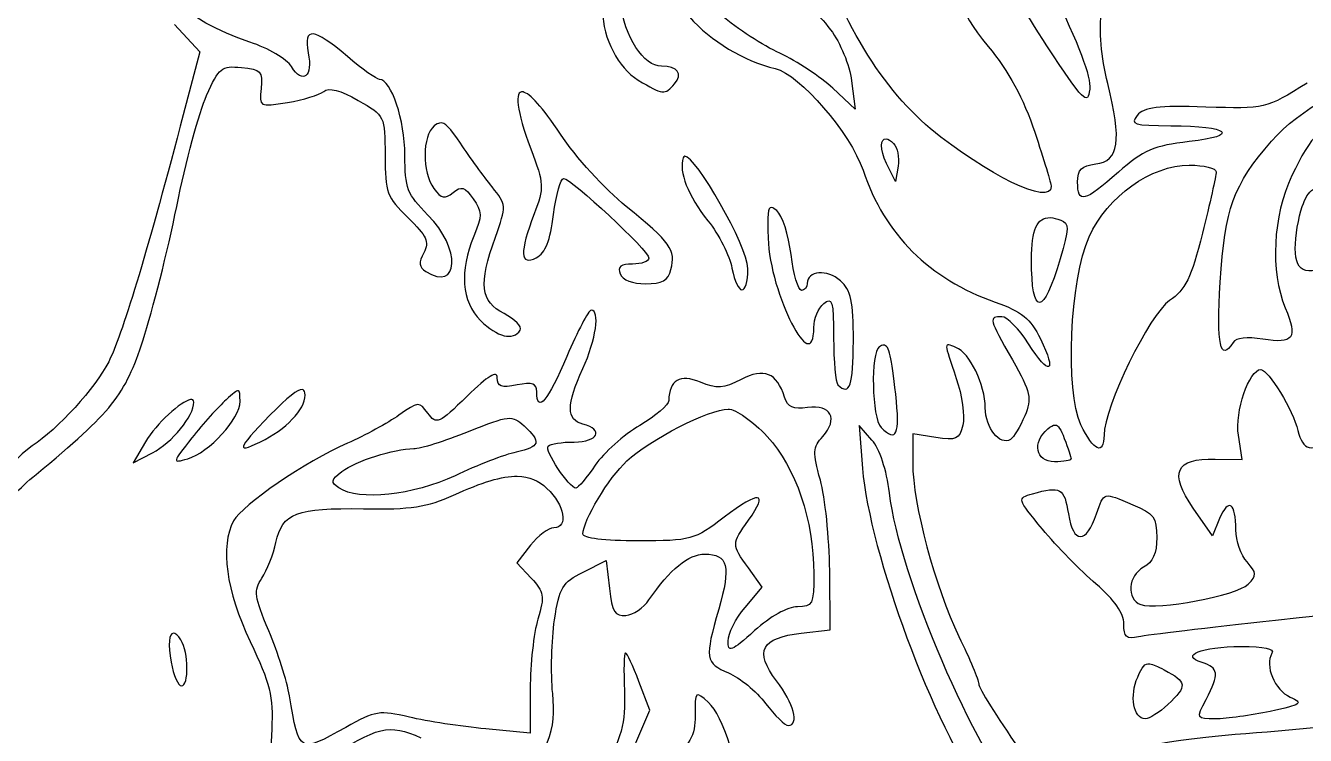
# Model space of a CAD drawing. Extents: x 18 to 597, y 6 to 390.
# Drawn here: x 57.06 to 101.44, y 105.31 to 129.93 of the extents above; entities that cross this region are included whole.
import ezdxf

# ---------------------------------------------------------------- set-up
doc = ezdxf.new("R2010")
doc.units = 0
doc.layers.add('Layer_1', color=7, linetype='CONTINUOUS')

msp = doc.modelspace()

# ---------------------------------------------------------------- linework, layer by layer
at = {"layer": 'Layer_1', "color": 7}
for points in [[(62.22945, 129.968471), (63.098714, 129.015971), (62.422924, 126.440143)], [(85.699092, 128.014412), (85.822564, 127.033803), (85.049761, 127.755894)], [(74.308231, 127.628564), (74.308231, 127.628564)], [(71.418207, 126.552038), (71.418207, 126.552038)], [(86.89964, 126.004132), (86.89964, 126.004132)], [(79.918498, 125.397244), (79.918498, 125.397244)], [(87.31305, 125.059348), (87.222652, 124.518608), (86.913421, 125.148093)], [(97.40966, 125.090218), (97.40966, 125.090218)], [(82.928686, 123.617921), (82.928686, 123.617921)], [(92.590936, 123.268451), (92.590936, 123.268451)], [(76.673493, 120.058173), (76.673493, 120.058173)], [(86.814753, 118.847152), (86.814753, 118.847152)], [(64.433758, 117.265702), (64.433758, 117.265702)], [(66.650195, 117.307048), (66.650195, 117.307048)], [(62.780113, 116.958137), (62.780113, 116.958137)], [(73.75536, 116.303296), (73.75536, 116.303296)], [(81.420008, 116.629066), (81.420008, 116.629066)], [(86.405751, 115.551428), (85.959817, 116.057453), (86.079982, 114.571383)], [(92.759059, 116.072326), (92.759059, 116.072326)], [(61.21411, 115.489706), (60.790226, 114.763746), (61.466016, 115.113222)], [(88.621085, 115.64459), (87.82127, 115.774666), (87.82127, 114.752175)], [(98.310347, 114.894951), (99.248516, 114.875083), (99.11402, 115.717911)], [(74.111445, 114.299067), (74.111445, 114.299067)], [(98.463035, 112.831737), (98.214987, 112.225411), (97.547464, 113.188382)], [(74.570057, 111.904045), (74.091049, 111.295489), (74.590453, 110.763585)], [(76.388516, 110.970284), (77.187778, 111.371576), (77.302431, 110.398671)], [(82.008156, 109.748234), (82.597405, 110.448822), (82.122258, 111.115798)], [(83.957253, 108.854182), (84.96267, 108.968284), (84.941173, 111.026503)], [(100.398351, 109.292925), (100.398902, 109.293489)], [(62.185903, 108.856383), (62.185903, 108.856383)], [(99.211584, 108.393341), (99.211584, 108.393341)], [(77.861363, 108.167902), (77.861363, 108.167902)], [(96.04375, 107.791982), (96.04375, 107.791982)], [(77.748364, 103.938435), (78.70803, 106.184642), (78.329344, 107.176258)], [(74.55848, 106.92271), (74.55848, 105.38759), (73.014527, 105.53364)], [(65.59517, 105.525371), (65.525715, 104.199152), (64.267842, 103.87725)]]:
    msp.add_lwpolyline(points, dxfattribs=at)
for points in [[(88.429262, 126.363525), (86.649518, 127.836308), (85.075748, 130.536694), (84.341451, 133.377188)], [(64.841659, 129.356622), (62.556734, 130.113149), (61.216004, 131.434844), (61.456646, 132.693679)], [(90.037158, 132.327674), (89.240696, 131.112129), (89.310408, 130.571936), (90.439545, 129.208345)], [(92.475183, 129.230945), (91.701947, 130.412305), (90.926971, 131.729222), (90.752634, 132.157347)], [(92.642202, 131.203193), (93.578228, 129.29284), (94.008476, 128.15532), (93.9574, 127.723924)], [(79.110417, 128.520428), (78.491365, 128.520428), (77.836982, 129.52987), (77.670643, 130.741828)], [(83.475491, 130.578667), (84.224701, 130.578667), (84.464954, 130.451398), (84.97204, 129.78657)], [(94.58248, 127.921259), (94.346118, 128.863723), (94.274973, 129.74089), (94.375221, 130.472283)], [(77.063755, 130.440863), (77.083849, 129.479055), (77.606872, 128.46706), (78.303989, 128.041974)], [(80.082209, 130.229747), (80.817664, 129.392108), (81.964747, 128.701285), (83.053812, 128.439953)], [(83.21697, 128.96967), (82.633879, 129.240033), (81.723924, 129.831125), (81.195113, 130.283767)], [(68.217299, 128.863286), (67.05083, 129.861752), (66.679516, 129.895167), (66.861312, 128.986205)], [(84.97204, 129.78657), (85.311979, 129.340905), (85.629733, 128.566275), (85.699092, 128.014412)], [(66.278675, 128.511059), (66.118582, 128.767404), (65.471751, 129.148), (64.841659, 129.356622)], [(90.439545, 129.208345), (91.145143, 128.356254), (91.662981, 127.401107), (92.051299, 126.235092)], [(93.9574, 127.723924), (93.888701, 127.143683), (93.747771, 127.286654), (92.475183, 129.230945)], [(66.861312, 128.986205), (67.0267, 128.159269), (66.676693, 127.873742), (66.278675, 128.511059)], [(69.334064, 128.062921), (69.234157, 128.062921), (68.731576, 128.423084), (68.217299, 128.863286)], [(85.049761, 127.755894), (84.624779, 128.152944), (83.800061, 128.699309), (83.21697, 128.96967)], [(63.335188, 127.503438), (63.763675, 128.472072), (63.853608, 128.544736), (64.54731, 128.477985)], [(64.54731, 128.477985), (65.221273, 128.413133), (65.289822, 128.340246), (65.227508, 127.754791)], [(79.559105, 127.91244), (79.858269, 128.2729), (79.675792, 128.520428), (79.110417, 128.520428)], [(83.053812, 128.439953), (83.903812, 128.235999), (85.660126, 126.201058), (86.098174, 124.912175)], [(70.213251, 125.43693), (70.213251, 126.638779), (69.736538, 128.062921), (69.334064, 128.062921)], [(78.303989, 128.041974), (79.154393, 127.523408), (79.229977, 127.51587), (79.559105, 127.91244)], [(94.166862, 125.132108), (94.97189, 125.224722), (95.078835, 125.942097), (94.58248, 127.921259)], [(101.502986, 127.937244), (100.061855, 127.041841), (100.045709, 127.038434), (97.977966, 127.105459)], [(100.264406, 125.927512), (101.209475, 127.023208), (103.124892, 128.062921), (104.197878, 128.062921)], [(62.302209, 123.65816), (62.615583, 125.197465), (63.080584, 126.927862), (63.335188, 127.503438)], [(65.227508, 127.754791), (65.158668, 127.108098), (65.165035, 127.105152), (66.142526, 127.266413)], [(66.142526, 127.266413), (66.683723, 127.355711), (67.248162, 127.526676), (67.397091, 127.646753)], [(67.397091, 127.646753), (67.577981, 127.792603), (67.97605, 127.689374), (68.595985, 127.335315)], [(74.308231, 127.628564), (74.012123, 127.681926), (74.073839, 127.007991), (74.581631, 125.650801)], [(75.607443, 126.163433), (74.985657, 127.10564), (74.538535, 127.587057), (74.308231, 127.628564)], [(68.595985, 127.335315), (69.51991, 126.807625), (69.523641, 126.799195), (69.525334, 125.420945)], [(97.977966, 127.105459), (96.320206, 127.1592), (95.841312, 127.100619), (95.606085, 126.817175)], [(103.544686, 127.262005), (101.931078, 126.426997), (101.638337, 126.138713), (100.969961, 124.725863)], [(71.418207, 126.552038), (71.357273, 126.54202), (71.296516, 126.507083), (71.229141, 126.451167)], [(72.141402, 125.850344), (71.783778, 126.386662), (71.601008, 126.582098), (71.418207, 126.552038)], [(95.606085, 126.817175), (95.344903, 126.502472), (95.477302, 126.462074), (96.768598, 126.458885)], [(62.422924, 126.440143), (61.262683, 122.017859), (60.391322, 119.147467), (59.94356, 118.272234)], [(71.229141, 126.451167), (70.809541, 126.102916), (70.802723, 124.852211), (71.217564, 124.284891)], [(77.886718, 123.657607), (77.14711, 124.256849), (76.121568, 125.384358), (75.607443, 126.163433)], [(92.623459, 124.346077), (92.623459, 123.667279), (90.388, 124.742605), (88.429262, 126.363525)], [(92.051299, 126.235092), (92.365985, 125.290158), (92.623459, 124.439972), (92.623459, 124.346077)], [(96.768598, 126.458885), (98.8044, 126.453992), (99.200871, 126.109788), (97.404702, 125.906565)], [(73.235013, 124.338911), (72.954377, 124.689287), (72.462074, 125.369462), (72.141402, 125.850344)], [(74.581631, 125.650801), (75.037549, 124.432236), (75.043834, 124.315187), (74.696286, 123.405151)], [(86.913421, 125.148093), (86.668585, 125.646184), (86.695884, 126.022254), (86.89964, 126.004132)], [(86.89964, 126.004132), (86.96756, 125.99809), (87.055111, 125.94788), (87.158711, 125.844279)], [(87.158711, 125.844279), (87.293052, 125.709955), (87.362513, 125.356856), (87.31305, 125.059348)], [(97.404702, 125.906565), (96.179818, 125.767988), (95.826047, 125.614536), (94.952343, 124.845477)], [(98.485633, 121.031066), (98.647809, 123.606934), (98.927497, 124.37755), (100.264406, 125.927512)], [(69.525334, 125.420945), (69.526957, 124.143562), (69.588626, 123.977054), (70.317431, 123.270655)], [(71.013616, 123.359953), (70.290055, 124.083528), (70.213251, 124.28276), (70.213251, 125.43693)], [(79.865031, 125.345982), (79.70161, 124.855725), (80.020397, 124.042781), (80.721618, 123.160413)], [(79.918498, 125.397244), (79.893885, 125.394987), (79.875809, 125.378316), (79.865031, 125.345982)], [(82.104619, 121.505112), (82.104619, 122.267437), (80.287693, 125.431083), (79.918498, 125.397244)], [(86.098174, 124.912175), (86.858571, 122.674861), (88.390778, 121.144494), (90.679874, 120.337087)], [(93.537924, 124.503173), (93.537924, 124.940265), (93.672931, 125.075257), (94.166862, 125.132108)], [(94.952343, 124.845477), (93.763239, 123.798786), (93.537924, 123.744337), (93.537924, 124.503173)], [(93.940864, 122.608646), (94.563348, 123.999429), (96.088197, 125.090218), (97.40966, 125.090218)], [(97.40966, 125.090218), (97.921527, 125.090218), (98.340664, 124.983515), (98.340664, 124.853193)], [(98.340664, 124.853193), (98.340664, 124.722872), (98.127495, 123.767321), (97.867171, 122.729361)], [(100.969961, 124.725863), (100.302864, 123.315737), (100.207659, 121.416297), (100.740103, 120.141956)], [(71.217564, 124.284891), (71.47954, 123.926601), (71.597128, 123.900558), (71.882881, 124.137718)], [(71.882881, 124.137718), (72.170502, 124.376432), (72.290556, 124.339916), (72.582374, 123.923294)], [(73.351319, 122.593211), (73.739454, 123.686029), (73.737944, 123.710992), (73.235013, 124.338911)], [(75.368215, 123.374284), (75.454699, 124.066485), (75.610822, 124.632707), (75.714931, 124.632707)], [(75.714931, 124.632707), (75.980654, 124.632707), (78.674406, 122.112547), (78.674406, 121.863955)], [(101.326047, 123.655953), (101.539977, 124.269654), (101.699469, 124.365987), (102.729439, 124.50262)], [(72.582374, 123.923294), (72.893535, 123.479045), (72.896281, 123.327449), (72.60332, 122.626285)], [(61.136939, 119.030156), (61.464619, 120.036329), (61.988835, 122.11883), (62.302209, 123.65816)], [(74.696286, 123.405151), (74.181104, 122.056171), (74.20415, 121.577036), (74.770147, 121.87994)], [(74.770147, 121.87994), (75.086241, 122.049112), (75.255459, 122.471794), (75.368215, 123.374284)], [(79.437286, 121.471488), (79.615134, 122.151593), (79.43793, 122.400806), (77.886718, 123.657607)], [(82.928686, 123.617921), (82.794088, 123.635893), (82.778439, 123.363286), (82.805214, 122.55628)], [(83.106175, 123.512087), (83.032027, 123.573629), (82.973551, 123.611929), (82.928686, 123.617921)], [(83.602822, 121.986874), (83.517494, 122.669812), (83.294073, 123.356154), (83.106175, 123.512087)], [(101.084614, 122.19744), (101.084614, 122.618868), (101.193298, 123.275168), (101.326047, 123.655953)], [(70.317431, 123.270655), (70.978302, 122.630135), (71.067634, 122.431549), (70.86534, 122.053571)], [(70.933138, 121.405894), (72.100796, 120.665992), (72.164293, 122.209279), (71.013616, 123.359953)], [(80.721618, 123.160413), (81.098559, 122.686094), (81.472205, 121.948607), (81.552299, 121.521647)], [(91.937747, 121.819858), (91.937747, 122.844053), (92.126678, 123.288615), (92.590936, 123.268451)], [(92.590936, 123.268451), (92.698073, 123.263797), (92.82001, 123.234118), (92.957495, 123.181357)], [(92.957495, 123.181357), (93.248734, 123.069602), (93.245912, 122.899121), (92.936548, 121.842455)], [(72.60332, 122.626285), (72.096531, 121.413367), (72.179056, 120.359521), (72.832626, 119.705945)], [(73.651181, 119.941316), (72.830063, 120.365919), (72.764831, 120.941901), (73.351319, 122.593211)], [(82.805214, 122.55628), (82.869402, 120.621455), (84.39106, 117.650061), (84.39106, 119.459551)], [(93.653681, 116.087227), (93.095772, 117.262908), (93.264682, 121.09788), (93.940864, 122.608646)], [(97.867171, 122.729361), (97.475604, 121.16815), (97.278309, 120.764338), (96.726155, 120.393312)], [(70.86534, 122.053571), (70.683851, 121.714445), (70.700846, 121.553093), (70.933138, 121.405894)], [(102.646206, 121.823716), (101.541752, 121.18985), (101.084614, 121.299158), (101.084614, 122.19744)], [(78.109961, 121.660004), (77.702136, 121.660004), (77.58161, 121.564963), (77.676705, 121.317149)], [(78.674406, 121.863955), (78.674406, 121.751721), (78.420443, 121.660004), (78.109961, 121.660004)], [(83.960008, 120.745536), (83.848727, 120.745536), (83.688149, 121.303936), (83.602822, 121.986874)], [(92.936548, 121.842455), (92.34829, 119.83318), (91.937747, 119.823931), (91.937747, 121.819858)], [(77.676705, 121.317149), (77.75665, 121.108824), (78.10307, 120.973741), (78.558099, 120.973741)], [(78.558099, 120.973741), (79.135052, 120.973741), (79.337148, 121.088572), (79.437286, 121.471488)], [(81.552299, 121.521647), (81.739122, 120.525733), (82.104619, 120.514831), (82.104619, 121.505112)], [(85.314344, 121.080675), (84.865577, 121.486804), (84.162305, 121.425771), (84.162305, 120.980907)], [(84.162305, 120.980907), (84.162305, 120.851178), (84.071288, 120.745536), (83.960008, 120.745536)], [(85.763035, 118.994878), (85.763035, 120.373472), (85.682732, 120.747292), (85.314344, 121.080675)], [(98.927158, 118.940858), (98.482415, 118.221262), (98.348617, 118.854783), (98.485633, 121.031066)], [(84.39106, 119.459551), (84.39106, 119.758569), (84.545808, 120.131455), (84.734465, 120.288029)], [(84.734465, 120.288029), (85.033341, 120.536074), (85.077323, 120.382627), (85.077323, 119.096303)], [(90.679874, 120.337087), (91.599495, 120.01271), (91.906604, 119.764464), (92.248632, 119.068741)], [(96.726155, 120.393312), (96.033807, 119.928097), (94.452942, 116.686611), (94.452942, 115.732248)], [(74.20901, 119.363641), (74.283429, 119.484059), (74.032607, 119.74406), (73.651181, 119.941316)], [(76.673493, 120.058173), (76.579166, 120.057693), (76.199486, 119.33736), (75.829583, 118.457442)], [(76.382451, 118.033559), (76.840763, 119.043573), (76.986954, 120.060431), (76.673493, 120.058173)], [(90.905872, 119.830521), (90.448009, 119.830521), (90.459817, 119.782772), (91.276842, 118.335074)], [(91.836875, 118.894557), (91.511792, 119.409533), (91.092951, 119.830521), (90.905872, 119.830521)], [(100.740103, 120.141956), (101.17897, 119.091604), (101.028079, 118.882926), (99.955725, 119.05441)], [(72.832626, 119.705945), (73.414498, 119.124057), (73.974836, 118.984749), (74.20901, 119.363641)], [(57.425057, 114.361354), (60.087651, 116.565876), (60.505529, 117.091317), (61.136939, 119.030156)], [(85.077323, 119.096303), (85.077323, 118.284347), (85.145606, 117.551311), (85.229457, 117.467463)], [(85.229457, 117.467463), (85.629552, 117.067385), (85.763035, 117.449655), (85.763035, 118.994878)], [(89.316168, 118.766676), (88.887438, 118.931206), (88.886459, 118.998256), (89.331049, 117.693467)], [(92.248632, 119.068741), (92.83639, 117.87318), (92.55635, 117.75485), (91.836875, 118.894557)], [(99.955725, 119.05441), (99.418617, 119.140279), (99.023568, 119.096862), (98.927158, 118.940858)], [(86.662065, 118.792031), (86.351268, 118.599942), (86.401715, 116.31117), (86.723801, 115.989098)], [(86.814753, 118.847152), (86.770365, 118.848089), (86.720172, 118.827944), (86.662065, 118.792031)], [(87.230921, 117.143895), (87.090002, 118.437373), (87.007096, 118.843096), (86.814753, 118.847152)], [(90.337019, 116.668746), (90.337019, 117.477059), (89.799569, 118.581174), (89.316168, 118.766676)], [(59.94356, 118.272234), (59.481325, 117.368685), (58.173363, 115.927066), (57.292215, 115.349696)], [(75.829583, 118.457442), (75.181437, 116.915634), (74.786685, 116.451153), (74.786685, 117.229324)], [(83.37572, 117.043029), (83.106751, 117.890472), (82.668883, 118.068111), (81.868699, 117.654322)], [(91.276842, 118.335074), (91.920596, 117.194385), (91.961346, 117.009699), (91.704583, 116.389826)], [(73.414709, 117.711642), (73.414709, 117.979722), (73.09818, 117.787215), (72.371258, 117.077206)], [(74.100972, 117.463597), (73.556091, 117.354602), (73.414709, 117.405939), (73.414709, 117.711642)], [(76.387412, 116.105402), (75.810494, 116.256278), (75.809218, 116.770261), (76.382451, 118.033559)], [(80.459241, 117.562262), (79.75372, 117.854494), (79.372951, 117.632732), (79.363976, 116.924524)], [(81.868699, 117.654322), (81.260366, 117.339729), (81.03215, 117.324941), (80.459241, 117.562262)], [(89.331049, 117.693467), (89.532587, 117.102014), (89.635403, 116.369675), (89.559254, 116.066258)], [(99.11402, 115.717911), (98.984359, 116.528764), (99.485995, 118.003829), (99.890131, 117.999935)], [(99.890131, 117.999935), (100.152573, 117.997465), (101.016709, 116.577504), (101.176667, 115.886031)], [(64.433758, 117.265702), (64.372662, 117.272504), (64.251891, 117.165429), (64.013732, 116.950432)], [(64.496597, 116.896951), (64.496597, 117.138392), (64.494856, 117.258929), (64.433758, 117.265702)], [(65.365864, 115.5768), (66.213016, 116.014865), (66.838982, 116.748417), (66.746106, 117.194611)], [(66.650195, 117.307048), (66.497321, 117.324546), (66.161186, 117.049294), (65.533984, 116.411331)], [(66.746106, 117.194611), (66.731882, 117.262937), (66.701154, 117.301234), (66.650195, 117.307048)], [(74.786685, 117.229324), (74.786685, 117.520267), (74.638069, 117.57101), (74.100972, 117.463597)], [(62.780113, 116.958137), (62.46438, 116.908381), (61.587123, 116.128657), (61.21411, 115.489706)], [(61.466016, 115.113222), (62.140279, 115.461879), (62.895869, 116.387709), (62.895869, 116.86554)], [(62.682549, 114.90322), (63.430666, 115.1196), (64.496597, 116.291246), (64.496597, 116.896951)], [(62.895869, 116.86554), (62.895869, 116.942558), (62.852975, 116.969623), (62.780113, 116.958137)], [(64.013732, 116.950432), (63.74833, 116.710825), (63.215162, 116.116042), (62.828619, 115.628616)], [(71.012513, 116.482987), (70.707439, 116.895258), (70.676423, 116.893226), (70.0082, 116.417399)], [(72.371258, 117.077206), (71.385794, 116.114631), (71.309724, 116.081357), (71.012513, 116.482987)], [(79.363976, 116.924524), (79.362052, 116.772604), (78.908365, 116.383476), (78.355802, 116.059654)], [(84.176636, 116.679781), (83.67279, 116.605839), (83.487926, 116.689489), (83.37572, 117.043029)], [(84.701944, 115.678767), (85.252354, 116.286984), (84.984037, 116.798286), (84.176636, 116.679781)], [(86.723801, 115.989098), (87.260975, 115.451917), (87.38456, 115.733631), (87.230921, 117.143895)], [(65.533984, 116.411331), (64.354958, 115.212056), (64.319477, 115.035667), (65.365864, 115.5768)], [(70.0082, 116.417399), (69.628978, 116.147369), (68.825209, 115.709247), (68.222261, 115.443958)], [(72.419216, 115.850753), (73.128268, 116.134415), (73.504075, 116.278066), (73.75536, 116.303296)], [(73.75536, 116.303296), (74.006645, 116.328499), (74.133227, 116.23497), (74.344609, 116.04368)], [(77.910422, 114.8321), (78.703763, 115.569886), (80.77222, 116.629066), (81.420008, 116.629066)], [(81.420008, 116.629066), (81.682957, 116.629066), (82.285137, 116.205619), (82.77214, 115.678202)], [(91.211798, 115.575699), (90.842425, 115.34741), (90.337019, 115.979023), (90.337019, 116.668746)], [(91.704583, 116.389826), (91.548551, 116.013144), (91.326705, 115.646706), (91.211798, 115.575699)], [(70.51752, 115.255998), (70.747613, 115.256704), (71.60337, 115.524363), (72.419216, 115.850753)], [(74.344609, 116.04368), (74.954731, 115.491512), (74.901913, 115.318567), (74.067348, 115.135263)], [(76.08259, 115.48584), (76.913204, 115.48584), (77.123349, 115.912955), (76.387412, 116.105402)], [(78.355802, 116.059654), (77.803237, 115.735832), (77.108792, 115.114661), (76.8124, 114.679418)], [(89.559254, 116.066258), (89.437185, 115.579904), (89.326144, 115.530149), (88.621085, 115.64459)], [(92.738112, 114.799588), (92.080904, 114.799588), (91.943397, 115.473535), (92.505499, 115.940048)], [(92.505499, 115.940048), (92.61103, 116.027622), (92.690541, 116.074753), (92.759059, 116.072326)], [(92.759059, 116.072326), (92.873254, 116.06829), (92.956575, 115.927433), (93.077109, 115.610413)], [(94.452942, 115.732248), (94.452942, 115.005018), (94.091021, 115.165574), (93.653681, 116.087227)], [(101.176667, 115.886031), (101.338657, 115.185781), (101.666367, 115.106674), (102.328706, 115.607647)], [(62.828619, 115.628616), (62.137256, 114.756775), (62.135117, 114.744865), (62.682549, 114.90322)], [(68.222261, 115.443958), (66.776524, 114.807801), (64.567712, 113.301835), (64.273354, 112.751812)], [(75.180252, 115.345829), (75.257355, 115.422932), (75.663349, 115.48584), (76.08259, 115.48584)], [(82.77214, 115.678202), (83.767515, 114.600226), (84.39106, 112.765782), (84.39106, 110.915702)], [(84.617608, 114.16789), (84.349003, 115.13151), (84.358268, 115.299037), (84.701944, 115.678767)], [(87.013742, 113.721951), (86.916125, 114.519285), (86.674548, 115.2466), (86.405751, 115.551428)], [(93.077109, 115.610413), (93.204964, 115.274117), (93.309722, 114.954048), (93.309722, 114.899354)], [(57.292215, 115.349696), (56.425654, 114.781893), (55.026619, 112.755932), (54.317855, 111.042505)], [(68.030437, 114.463349), (68.512174, 114.830802), (69.83986, 115.25374), (70.51752, 115.255998)], [(74.067348, 115.135263), (73.671667, 115.048339), (72.720042, 114.680434), (71.952335, 114.31727)], [(76.144879, 113.886769), (75.909929, 113.883918), (75.037671, 115.203251), (75.180252, 115.345829)], [(76.8124, 114.679418), (76.516007, 114.244175), (76.215556, 113.886769), (76.144879, 113.886769)], [(76.387412, 112.293201), (76.387412, 112.763044), (77.273373, 114.239659), (77.910422, 114.8321)], [(86.079982, 114.571383), (86.317971, 111.634099), (88.551012, 105.609614), (90.285756, 103.225147)], [(87.82127, 114.752175), (87.82127, 113.348458), (88.598764, 110.430534), (89.423655, 108.737314)], [(93.309722, 114.899354), (93.309722, 114.844659), (93.052542, 114.799588), (92.738112, 114.799588)], [(97.547464, 113.188382), (96.696152, 114.41681), (96.922951, 114.923766), (98.310347, 114.894951)], [(54.309035, 109.147411), (55.866634, 112.762424), (56.231494, 113.373152), (57.425057, 114.361354)], [(67.926811, 113.892836), (67.630091, 114.09138), (67.643951, 114.168539), (68.030437, 114.463349)], [(71.952335, 114.31727), (70.498823, 113.629636), (68.616903, 113.431064), (67.926811, 113.892836)], [(71.901073, 113.643126), (72.88624, 114.092622), (73.577032, 114.307816), (74.111445, 114.299067)], [(74.111445, 114.299067), (74.5271, 114.292266), (74.847952, 114.14963), (75.138909, 113.876298)], [(84.941173, 111.026503), (84.929221, 112.15844), (84.783718, 113.57195), (84.617608, 114.16789)], [(68.775131, 113.169642), (70.417631, 113.140376), (70.989244, 113.227131), (71.901073, 113.643126)], [(75.138909, 113.876298), (75.755523, 113.297009), (75.891636, 112.513137), (75.375381, 112.513137)], [(82.129424, 112.776619), (82.838468, 113.772356), (82.510012, 113.81229), (81.287166, 112.878586)], [(91.675921, 102.827722), (89.962093, 104.745619), (87.371682, 110.798439), (87.013742, 113.721951)], [(92.320291, 112.461885), (91.434028, 113.534358), (91.432967, 113.538591), (91.97027, 113.689439)], [(91.97027, 113.689439), (92.953673, 113.965452), (93.073937, 113.898029), (93.219324, 112.988822)], [(94.196628, 112.988822), (94.468823, 113.769646), (94.398572, 113.751415), (95.454501, 113.310189)], [(65.742896, 112.00381), (65.967226, 113.025201), (66.450964, 113.211044), (68.775131, 113.169642)], [(95.454501, 113.310189), (96.179595, 113.007223), (96.282425, 112.866168), (96.282425, 112.175232)], [(99.026376, 112.435977), (99.026376, 113.37716), (98.761894, 113.56289), (98.463035, 112.831737)], [(64.273354, 112.751812), (63.799271, 111.865973), (64.01069, 110.333224), (64.851579, 108.56259)], [(81.287166, 112.878586), (80.248593, 112.085598), (80.140133, 112.055626), (78.298477, 112.055626)], [(82.122258, 111.115798), (81.537175, 111.937488), (81.537178, 111.944882), (82.129424, 112.776619)], [(93.219324, 112.988822), (93.386156, 111.944515), (93.832736, 111.944967), (94.196628, 112.988822)], [(75.375381, 112.513137), (75.195853, 112.513137), (74.833455, 112.23893), (74.570057, 111.904045)], [(78.298477, 112.055626), (77.128218, 112.055626), (76.387412, 112.147574), (76.387412, 112.293201)], [(94.174578, 110.560187), (93.643935, 111.014367), (92.809303, 111.870122), (92.320291, 112.461885)], [(99.411674, 111.323626), (99.199979, 111.55756), (99.026376, 112.058082), (99.026376, 112.435977)], [(65.255069, 110.765786), (65.43386, 111.038667), (65.653293, 111.595858), (65.742896, 112.00381)], [(96.282425, 112.175232), (96.282425, 111.620016), (96.146648, 111.313354), (95.824918, 111.14117)], [(78.674406, 110.006213), (79.408, 111.073182), (80.047564, 111.598116), (80.614684, 111.598116)], [(80.614684, 111.598116), (81.41403, 111.598116), (81.52388, 111.162816), (81.095342, 109.688713)], [(75.400188, 109.311692), (75.569945, 110.442811), (75.669338, 110.609463), (76.388516, 110.970284)], [(95.824918, 111.14117), (95.280116, 110.849606), (95.219655, 110.040306), (95.727904, 109.845262)], [(99.450813, 110.552454), (99.759098, 110.860754), (99.755063, 110.944179), (99.411674, 111.323626)], [(65.492644, 108.933007), (64.991223, 110.124323), (64.965402, 110.323713), (65.255069, 110.765786)], [(74.590453, 110.763585), (75.041012, 110.283976), (75.063934, 110.145574), (74.824167, 109.345305)], [(84.39106, 110.915702), (84.39106, 109.845205), (84.353013, 109.768638), (83.82, 109.768638)], [(95.139205, 109.176085), (95.139205, 109.549239), (94.81951, 110.008132), (94.174578, 110.560187)], [(95.727904, 109.845262), (96.278867, 109.633849), (99.060545, 110.162169), (99.450813, 110.552454)], [(77.302431, 110.398671), (77.396586, 109.597527), (77.497424, 109.432935), (77.874041, 109.466576)], [(117.206008, 109.765873), (113.20657, 110.372792), (109.369104, 110.265011), (100.398351, 109.292925)], [(77.874041, 109.466576), (78.125585, 109.489041), (78.485749, 109.731837), (78.674406, 110.006213)], [(81.095342, 109.688713), (80.600815, 107.98759), (80.627578, 107.809395), (81.432135, 107.476119)], [(81.418354, 108.58133), (81.418354, 108.837841), (81.683964, 109.362944), (82.008156, 109.748234)], [(83.82, 109.768638), (83.485087, 109.768638), (82.870785, 109.426839), (82.333925, 108.941812)], [(74.824167, 109.345305), (74.677998, 108.857456), (74.55848, 107.767062), (74.55848, 106.92271)], [(75.336798, 106.757356), (75.267823, 107.470277), (75.296375, 108.619938), (75.400188, 109.311692)], [(95.65349, 108.726843), (95.230747, 108.637548), (95.139205, 108.717417), (95.139205, 109.176085)], [(100.398902, 109.293489), (98.072129, 109.04138), (95.936475, 108.786618), (95.65349, 108.726843)], [(62.185903, 108.856383), (62.036548, 108.850513), (61.989544, 108.4694), (62.105977, 107.848765)], [(62.447178, 108.618809), (62.342562, 108.784219), (62.253791, 108.859036), (62.185903, 108.856383)], [(66.210327, 106.681268), (66.124895, 107.184188), (65.802135, 108.197677), (65.492644, 108.933007)], [(82.333925, 108.941812), (81.530484, 108.215965), (81.418354, 108.17191), (81.418354, 108.58133)], [(83.097356, 107.206597), (82.320494, 108.225109), (82.566603, 108.696081), (83.957253, 108.854182)], [(89.423655, 108.737314), (89.800224, 107.964335), (90.108264, 107.230501), (90.108264, 107.106831)], [(62.463714, 107.024676), (62.731108, 107.024676), (62.719015, 108.188956), (62.447178, 108.618809)], [(64.851579, 108.56259), (65.543611, 107.105336), (65.654278, 106.654796), (65.59517, 105.525371)], [(97.85284, 107.834965), (97.067892, 108.084082), (97.810876, 108.389221), (99.211584, 108.393341)], [(99.211584, 108.393341), (100.006983, 108.395656), (100.373838, 108.313557), (100.27598, 108.15523)], [(62.105977, 107.848765), (62.190969, 107.395686), (62.35194, 107.024676), (62.463714, 107.024676)], [(77.861363, 108.167902), (77.812242, 108.167902), (77.794697, 107.57453), (77.822778, 106.848852)], [(78.329344, 107.176258), (78.121027, 107.721737), (77.91049, 108.167902), (77.861363, 108.167902)], [(97.991744, 106.556159), (98.454492, 107.451001), (98.432603, 107.650956), (97.85284, 107.834965)], [(100.27598, 108.15523), (100.014659, 107.732377), (100.370324, 106.878768), (100.908225, 106.637185)], [(81.432135, 107.476119), (81.817106, 107.316664), (82.395317, 106.841232), (82.717019, 106.419451)], [(95.620967, 107.33117), (95.781094, 107.682621), (95.85682, 107.818511), (96.04375, 107.791982)], [(96.04375, 107.791982), (96.155908, 107.776065), (96.308305, 107.701756), (96.543151, 107.580316)], [(96.543151, 107.580316), (97.33503, 107.170811), (97.350363, 107.019992), (96.667726, 106.37867)], [(83.503603, 105.65271), (83.89725, 105.65271), (83.696181, 106.421483), (83.097356, 107.206597)], [(90.108264, 107.106831), (90.108264, 106.782727), (92.6137, 103.158119), (93.793138, 101.77602)], [(95.882796, 105.881479), (95.475448, 105.881479), (95.329231, 106.690864), (95.620967, 107.33117)], [(68.161075, 105.58602), (66.545649, 104.677942), (66.551206, 104.67464), (66.210327, 106.681268)], [(73.662757, 102.451265), (75.267055, 104.941651), (75.463598, 105.446687), (75.336798, 106.757356)], [(77.822778, 106.848852), (77.866714, 105.713641), (77.750506, 105.285736), (76.989342, 103.784652)], [(80.737603, 106.448125), (80.280925, 106.861411), (80.275134, 106.855964), (80.275134, 106.004951)], [(98.323575, 105.881479), (97.643467, 105.881479), (97.643132, 105.882015), (97.991744, 106.556159)], [(100.908225, 106.637185), (101.376243, 106.426986), (101.307629, 106.378049), (100.215898, 106.142732)], [(70.36704, 105.942665), (69.338001, 106.187634), (69.188243, 106.163419), (68.161075, 105.58602)], [(82.002091, 102.41102), (81.779782, 104.322596), (81.262762, 105.972862), (80.737603, 106.448125)], [(82.717019, 106.419451), (83.038716, 105.99767), (83.392761, 105.65271), (83.503603, 105.65271)], [(96.667726, 106.37867), (96.376634, 106.105225), (96.023427, 105.881479), (95.882796, 105.881479)], [(100.215898, 106.142732), (99.549407, 105.999053), (98.697931, 105.881479), (98.323575, 105.881479)], [(67.423549, 104.428458), (69.288759, 105.640094), (69.642815, 105.724309), (70.766672, 105.227175)], [(73.014527, 105.53364), (72.165571, 105.614045), (70.974275, 105.79811), (70.36704, 105.942665)], [(80.275134, 106.004951), (80.275134, 105.284212), (80.118004, 104.998434), (79.316572, 104.265841)], [(99.742955, 105.404664), (101.709158, 105.547271), (103.900918, 105.816003), (104.613493, 106.001621)], [(95.910908, 104.884868), (96.056642, 105.032696), (97.716199, 105.257683), (99.742955, 105.404664)]]:
    msp.add_open_spline(points, degree=3, dxfattribs=at)

doc.saveas('drawing.dxf')
